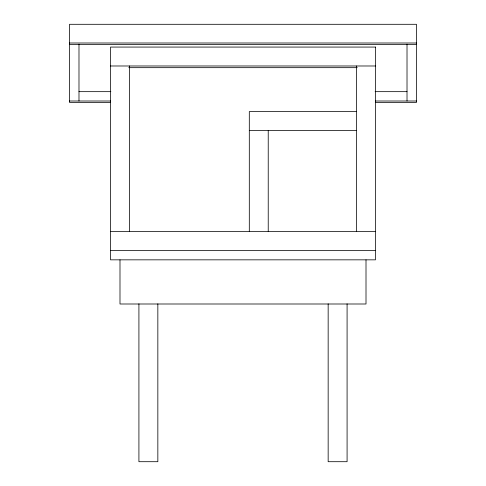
<?xml version="1.0" encoding="UTF-8"?>
<svg xmlns="http://www.w3.org/2000/svg" width="486" height="486" viewBox="0 0 486 486"><rect width="100%" height="100%" fill="white"/><g stroke="black" fill="none" stroke-linecap="round" stroke-linejoin="round"><path stroke-width="0.73" d="M69.528 43.005L416.472 43.005M69.528 44.445L416.472 44.445M110.529 65.987L375.471 65.987M128.747 67.669L357.253 67.669M78.987 91.66L110.881 91.66M375.119 91.66L407.013 91.66M69.528 101.009L110.522 101.009M375.478 101.009L416.472 101.009M110.522 102.449L69.528 102.449L69.528 24.3L416.472 24.3L416.472 102.449L375.478 102.449M356.548 111.598L249.306 111.598L249.306 231.451M249.306 130.527L356.548 130.527M110.529 231.451L375.471 231.451M110.529 250.381L375.471 250.381M407.013 44.141L407.013 101.009M366.007 259.84L366.007 303.999L119.993 303.999L119.993 259.84M356.548 65.987L356.548 231.451M347.083 303.853L347.083 461.7L328.159 461.7L328.159 303.853M268.229 130.527L268.229 231.451M157.841 303.853L157.841 461.7L138.917 461.7L138.917 303.853M129.452 65.987L129.452 231.451M78.987 44.141L78.987 101.009M375.471 47.069L110.529 47.069L110.529 259.84L375.471 259.84L375.471 47.069"/></g></svg>
